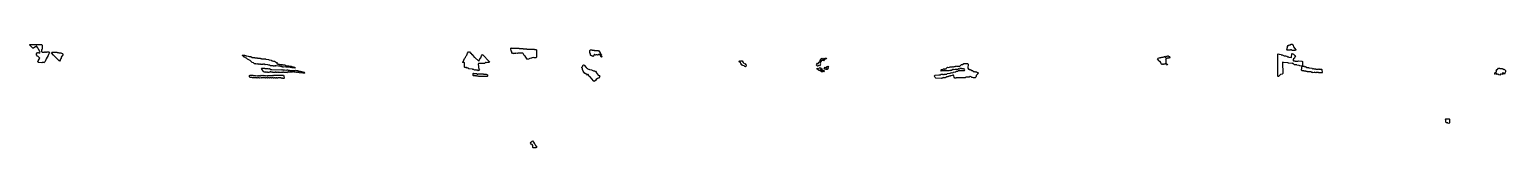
# Model space of a CAD drawing. Header units: millimetres. Extents: x 0 to 8117, y 0 to 570.
import ezdxf

# ---------------------------------------------------------------- set-up
doc = ezdxf.new("R2010")
doc.units = ezdxf.units.MM
doc.layers.add('Y', color=7, linetype='Continuous')

msp = doc.modelspace()

# ---------------------------------------------------------------- linework, layer by layer
at = {"layer": 'Y'}
for points in [[(48, 468.6), (45.1, 473.7), (48.5, 478), (49.6, 482.3), (56.3, 493.7), (48, 502.9), (43.5, 504.3), (38.3, 510.8), (38.3, 516.6), (43.5, 524.5), (45.8, 524.5), (46.9, 523.1), (51.4, 524.5), (52.6, 523.1), (55.9, 523.1), (58.6, 526.5), (57.5, 529.3), (48.5, 542.2), (45.1, 549.3), (37.8, 558.6), (35.7, 558.6), (33.4, 555.7), (31.2, 555.7), (28.9, 552.9), (22.1, 548.6), (17.6, 547.1), (0, 566.5), (1.8, 568.8), (67.2, 567.3), (70.1, 563.7), (70.1, 557.9), (69, 556.5), (69, 542.2), (66.7, 539.4), (66.7, 529.4), (69.5, 525.9), (81.8, 525.9), (82.9, 527.3), (86.4, 527.3), (87.5, 525.9), (94.2, 525.9), (95.3, 527.3), (107.8, 527.3), (110.7, 523.7), (103.9, 513.6), (102.8, 507.9), (91.5, 489.3), (85.8, 475.1), (79.6, 467.1), (78.4, 468.6), (69.5, 468.6), (68.3, 467.1), (48, 468.6)], [(6942.6, 535.7), (6938.5, 538.6), (6934.5, 538.6), (6933.1, 537.1), (6919.4, 537.1), (6916.6, 535.7), (6914.4, 537.9), (6914.4, 540.9), (6915.8, 542.3), (6915.8, 549.4), (6917.2, 550.9), (6917.2, 558), (6922, 563), (6927.6, 565.9), (6929, 564.5), (6937.1, 570.2), (6942.7, 570.2), (6948.9, 562.3), (6951.7, 555.2), (6964, 539.4), (6961.9, 535.7), (6955, 535.7), (6953.7, 534.3), (6942.6, 535.7)], [(162.3, 477.9), (150.5, 491.5), (146, 494.3), (138.1, 504.3), (132.5, 508.6), (121.7, 522.2), (124.6, 525.9), (151.7, 525.9), (152.9, 524.5), (157.3, 524.5), (160.7, 521.6), (172, 521.6), (173.1, 520.3), (174.2, 521.7), (175.4, 520.2), (181, 518.8), (183.9, 515.1), (182.8, 513.6), (182.8, 510.8), (174.9, 497.9), (173.7, 492.2), (169.2, 485.1), (169.2, 482.2), (165.2, 477.1), (162.3, 477.9)], [(1442, 441.4), (1435, 441.4), (1433.7, 442.9), (1425.3, 442.9), (1423.9, 444.3), (1421.2, 442.8), (1419.7, 444.3), (1410, 444.3), (1408.6, 445.7), (1396.1, 444.3), (1393.4, 445.7), (1390.6, 444.3), (1382.2, 448.6), (1379.4, 447.1), (1378, 448.6), (1371.1, 448.6), (1369.7, 450), (1368.4, 448.6), (1357.2, 450), (1355.8, 448.5), (1354.4, 450), (1351.7, 450), (1348.8, 448.6), (1346.1, 450), (1344.7, 448.6), (1340.5, 448.6), (1339.1, 450), (1332.1, 450), (1330.7, 451.4), (1323.8, 451.4), (1321, 454.3), (1315.4, 454.3), (1311.3, 457.1), (1297.4, 458.6), (1296, 457.1), (1290.4, 460), (1287.6, 458.6), (1286.2, 460), (1283.5, 460), (1282.1, 458.6), (1270.9, 458.6), (1269.5, 460), (1265.4, 460), (1262.6, 458.6), (1261.2, 460), (1254.2, 460), (1252.8, 461.4), (1245.9, 460), (1244.5, 461.4), (1237.5, 461.4), (1231.9, 467.2), (1225, 470), (1212.5, 480), (1198.6, 487.2), (1193, 492.9), (1187.4, 494.3), (1183.3, 498.6), (1180.5, 498.6), (1174.9, 504.3), (1168.6, 507.9), (1170.8, 510.2), (1173.6, 510.2), (1175, 508.8), (1182, 508.8), (1183.4, 507.3), (1190.3, 507.3), (1191.7, 505.9), (1202.8, 504.5), (1207, 501.6), (1216.7, 501.6), (1223.7, 497.3), (1237.6, 495.9), (1239, 494.5), (1246, 494.5), (1247.3, 493.1), (1248.7, 494.5), (1252.9, 494.5), (1254.3, 493.1), (1268.2, 493.1), (1269.6, 491.6), (1275.2, 491.6), (1276.6, 490.2), (1283.5, 490.2), (1284.9, 488.8), (1290.5, 490.2), (1291.9, 488.8), (1297.4, 488.8), (1298.8, 487.3), (1314.1, 485.9), (1318.3, 483.1), (1329.4, 481.6), (1332.2, 478.8), (1336.4, 478.8), (1341.9, 475.9), (1347.5, 475.9), (1353.1, 473), (1357.2, 468.8), (1360, 468.8), (1363.6, 465.1), (1360.8, 462.2), (1362.8, 460.2), (1365.6, 461.7), (1367, 460.2), (1373.9, 460.2), (1375.3, 458.8), (1382.3, 458.8), (1383.7, 457.3), (1390.6, 457.3), (1392, 455.9), (1404.5, 455.9), (1408.7, 453.1), (1425.4, 451.6), (1426.8, 450.2), (1436.5, 448.8), (1437.9, 447.4), (1440.7, 448.8), (1443.5, 445.9), (1450.4, 445.9), (1454.6, 443.1), (1458.8, 443.1), (1461, 440.8), (1458.8, 438.6), (1443.4, 440), (1442, 441.4)], [(2453.8, 427.1), (2452.4, 428.6), (2447, 427.1), (2442.9, 431.4), (2437.5, 431.4), (2436.2, 432.9), (2415.9, 434.3), (2407.9, 440), (2406.5, 438.5), (2403.7, 441.4), (2401.1, 441.4), (2399.7, 440), (2398.3, 441.4), (2394.3, 441.4), (2392.2, 443.6), (2392.2, 466.5), (2390.2, 468.6), (2383.5, 468.6), (2381.3, 470.8), (2384.1, 473.7), (2392.2, 490.9), (2397.6, 496.6), (2397.6, 499.4), (2400.3, 505.2), (2404.4, 509.4), (2408.4, 520.9), (2414.6, 527.3), (2418.7, 527.3), (2425.5, 520.2), (2426.8, 520.2), (2432.2, 513.1), (2433.6, 513.1), (2439.7, 506.6), (2444.4, 498.8), (2448.5, 497.3), (2470, 476), (2473.3, 479.4), (2478.7, 492.3), (2481.4, 495.2), (2485.5, 506.6), (2491.7, 513.1), (2530.3, 473.7), (2528.2, 470), (2518.7, 470), (2511.9, 467.1), (2510.5, 468.6), (2507.9, 468.6), (2501.1, 464.3), (2486.2, 464.3), (2484.9, 465.7), (2483.6, 464.3), (2476.8, 464.3), (2475.5, 462.9), (2468.7, 462.9), (2466.8, 460.8), (2468.1, 446.6), (2469.5, 445.1), (2469.5, 439.4), (2470.8, 438), (2470.8, 432.3), (2474.9, 428), (2472.8, 425.7), (2468.7, 425.7), (2467.3, 424.3), (2461.9, 427.1), (2453.8, 427.1)], [(2728.8, 497.9), (2726.1, 503.6), (2720.7, 507.9), (2715.3, 517.9), (2712, 521.4), (2709.3, 521.4), (2708, 520), (2701.1, 520), (2699.8, 521.4), (2697.2, 521.4), (2695.8, 520), (2685, 520), (2683.7, 518.6), (2674.2, 520), (2672.8, 518.6), (2662, 518.6), (2660.6, 517.1), (2659.2, 518.6), (2655.2, 518.6), (2651.7, 523.6), (2651.7, 529.3), (2649, 532.2), (2647.7, 546.5), (2646.3, 548), (2649.8, 550.2), (2651.2, 548.8), (2671.5, 548.8), (2672.8, 547.3), (2691.8, 547.3), (2693.1, 545.9), (2713.4, 545.9), (2714.7, 544.5), (2733.7, 544.5), (2735, 543.1), (2755.3, 543.1), (2756.7, 541.6), (2775.6, 541.6), (2776.9, 540.2), (2785, 540.2), (2787.1, 538), (2787.1, 497.9), (2785, 495.7), (2774.1, 495.7), (2772.8, 497.1), (2766.1, 494.3), (2762.1, 494.3), (2760.7, 492.9), (2751.2, 491.4), (2744.5, 487.1), (2738.3, 486.4), (2728.8, 497.9)], [(3140.5, 503.6), (3141.7, 506.5), (3136.3, 512.9), (3131.5, 512.9), (3125.3, 510), (3124.1, 511.4), (3120.5, 510), (3119.2, 511.4), (3115.6, 511.4), (3113.2, 510), (3109.5, 512.9), (3107.1, 512.9), (3098.5, 502.8), (3094.8, 505.7), (3091.2, 505.7), (3090, 507.1), (3087.5, 505.7), (3084.4, 509.4), (3084.4, 517.9), (3081.9, 520.8), (3081.9, 535.1), (3085.1, 538.8), (3093.7, 538.8), (3094.9, 537.3), (3105.9, 537.3), (3110.7, 533.1), (3113.1, 534.5), (3118, 534.5), (3119.2, 535.9), (3121.8, 535.9), (3123, 534.5), (3129.1, 534.5), (3138.3, 522.3), (3138.3, 519.4), (3145.6, 509.4), (3144.4, 508), (3149.3, 502.2), (3146.1, 498.5), (3140.5, 503.6)], [(4328.9, 460.9), (4333, 466), (4336.5, 461.7), (4339.2, 465.1), (4339.2, 469.4), (4347.3, 476.6), (4347.3, 479.4), (4357.2, 493.1), (4361.8, 488.8), (4365.2, 488.8), (4369.8, 493.1), (4374, 489.4), (4366.4, 478.5), (4365.2, 480), (4359.4, 480), (4357.2, 482.8), (4353.2, 477.9), (4353.2, 475.1), (4349.8, 470.8), (4347.5, 465.1), (4349.8, 460.8), (4348.6, 456.5), (4344.6, 451.4), (4338.8, 452.8), (4335.4, 448.6), (4332.4, 449.3), (4327.7, 455.1), (4328.9, 460.9)], [(4380.2, 494.5), (4383.2, 490.8), (4380.2, 487.1), (4376, 490.8), (4380.2, 494.5)], [(6221.6, 469.3), (6216.8, 474.3), (6212.5, 474.3), (6209.7, 477.9), (6209.7, 480.8), (6203.2, 489.4), (6206, 493.1), (6213.5, 494.5), (6214.6, 496), (6216.8, 494.5), (6217.8, 495.9), (6222.2, 495.9), (6227.5, 498.8), (6231.8, 498.8), (6232.9, 500.2), (6237.2, 498.8), (6241.5, 501.6), (6243.8, 501.6), (6246.9, 497.4), (6252.3, 504.6), (6253.4, 503.1), (6255.5, 503.1), (6259.8, 505.9), (6262, 505.9), (6266.4, 503), (6271.3, 496.5), (6268.5, 492.9), (6256.7, 492.9), (6253.4, 488.5), (6249.1, 492.8), (6246.5, 489.4), (6248.6, 486.6), (6248.6, 465.1), (6244.8, 460), (6236.2, 460), (6235.2, 458.6), (6230.7, 458.6), (6229.7, 460), (6227.6, 460), (6226.5, 458.5), (6222.6, 462.2), (6221.6, 469.3)], [(6866.5, 392.1), (6865.1, 393.6), (6865.1, 515.1), (6867.2, 517.4), (6872.8, 514.5), (6882.4, 513.1), (6883.7, 511.6), (6889.2, 511.6), (6900.2, 505.9), (6907, 505.9), (6912.5, 503.1), (6915.3, 503.1), (6918, 500.2), (6923.5, 500.2), (6924.9, 498.8), (6938.5, 495.9), (6940.5, 498), (6941.9, 516.6), (6944, 518.8), (6950.9, 514.5), (6957.8, 507.3), (6960.5, 507.3), (6962.7, 505.1), (6958.5, 500.8), (6955.8, 493.6), (6951.7, 489.3), (6948.9, 483.7), (6948.9, 480.9), (6950.9, 478.8), (6957.8, 478.8), (6959.2, 477.3), (6964.6, 477.3), (6966, 475.9), (6974.2, 475.9), (6978.3, 478.8), (6997.5, 477.3), (6999.7, 475.1), (6999.7, 450.9), (7001.7, 448.8), (7005.8, 448.8), (7007.1, 447.4), (7008.4, 448.8), (7011.2, 448.8), (7014, 445.9), (7016.7, 447.4), (7024.9, 441.6), (7034.6, 441.6), (7035.9, 440.2), (7051, 438.8), (7055.1, 434.5), (7060.6, 435.9), (7062, 434.5), (7071.6, 434.5), (7074.3, 431.7), (7077, 433.1), (7087.9, 433.1), (7089.3, 434.5), (7092.1, 433.1), (7104.5, 433.1), (7106.6, 430.9), (7106.6, 425.1), (7109.3, 418), (7109.3, 413.6), (7107.2, 411.4), (7105.8, 412.9), (7089.3, 412.9), (7087.9, 414.3), (7075.7, 414.3), (7072.9, 412.8), (7066.1, 415.7), (7064.7, 414.3), (7057.8, 412.8), (7056.4, 414.3), (7050.9, 414.3), (7046.8, 417.1), (7041.3, 417.1), (7040, 418.6), (7027.6, 418.6), (7026.2, 420), (7020.8, 420), (7019.4, 421.4), (7009.8, 421.4), (7007.1, 424.3), (6998.8, 424.3), (6995.3, 427.9), (6995.3, 432.3), (6996.7, 433.7), (6996.7, 445.1), (6998, 446.5), (6996.1, 448.6), (6986.5, 450), (6982.4, 452.9), (6970, 454.3), (6968.7, 455.7), (6961.8, 455.7), (6959.1, 457.1), (6956.4, 455.7), (6950.1, 460.8), (6948.1, 464.3), (6944, 464.3), (6942.6, 465.7), (6923.4, 464.3), (6920.7, 467.1), (6896, 468.6), (6891.9, 471.4), (6890, 469.3), (6891.3, 407.9), (6889.2, 405.7), (6879.6, 402.9), (6872.1, 396.5), (6870.1, 392.9), (6866.5, 392.1)], [(1485.1, 412.9), (1483.7, 414.3), (1475.4, 414.3), (1474, 415.7), (1468.4, 414.3), (1467, 415.7), (1458.7, 415.7), (1457.3, 417.1), (1454.6, 417.1), (1453.2, 415.7), (1446.2, 417.1), (1444.9, 415.7), (1436.5, 415.7), (1433.7, 417.1), (1432.3, 415.7), (1428.1, 415.7), (1426.7, 417.1), (1424, 417.1), (1422.6, 415.7), (1418.4, 415.7), (1415.6, 412.8), (1414.2, 414.3), (1397.5, 414.3), (1396.1, 415.7), (1393.4, 415.7), (1392, 414.3), (1380.8, 414.3), (1378.1, 415.7), (1376.7, 414.3), (1369.7, 414.3), (1366.9, 415.7), (1364.1, 414.3), (1362.7, 415.7), (1360, 415.7), (1358.6, 414.3), (1355.8, 414.3), (1354.4, 415.7), (1351.7, 415.7), (1350.3, 414.3), (1337.7, 414.3), (1336.3, 415.7), (1327.9, 415.7), (1326.5, 417.1), (1323.9, 417.1), (1321, 414.3), (1318.3, 415.7), (1316.9, 414.3), (1309.9, 414.3), (1308.5, 415.7), (1303, 415.7), (1301.6, 414.2), (1300.1, 415.7), (1290.4, 415.7), (1285.5, 420.8), (1275.7, 436.5), (1277.9, 438.8), (1283.5, 438.8), (1284.9, 437.3), (1293.2, 437.3), (1294.6, 435.9), (1311.3, 435.9), (1312.7, 434.5), (1319.7, 435.9), (1326.6, 431.6), (1330.8, 431.6), (1332.2, 430.2), (1387.8, 428.8), (1389.2, 430.2), (1390.6, 428.8), (1397.6, 428.8), (1398.9, 427.4), (1401.7, 428.8), (1415.6, 427.3), (1417, 428.8), (1421.2, 428.8), (1424, 425.9), (1429.6, 427.4), (1432.3, 424.5), (1440.7, 424.5), (1442.1, 423.1), (1446.2, 425.9), (1447.6, 424.5), (1453.2, 425.9), (1454.6, 424.5), (1458.7, 424.5), (1462.9, 427.4), (1468.5, 424.5), (1476.9, 424.5), (1479.6, 421.6), (1488, 421.6), (1489.4, 420.2), (1494.9, 420.2), (1500.5, 417.3), (1503.3, 417.3), (1504.7, 415.9), (1510.2, 415.9), (1513.8, 412.2), (1511.6, 410), (1508.8, 411.4), (1502.5, 410.7), (1485.1, 412.9)], [(2467.3, 394.3), (2459.2, 394.3), (2457.8, 395.7), (2455.2, 395.7), (2453.8, 394.2), (2452.4, 395.7), (2441.6, 395.7), (2439.5, 397.9), (2439.5, 408), (2441.6, 410.2), (2443, 408.8), (2448.4, 408.8), (2449.8, 407.4), (2452.4, 408.8), (2457.9, 408.8), (2463.3, 405.9), (2465.9, 405.9), (2467.3, 407.3), (2494.4, 407.3), (2497.1, 404.5), (2501.1, 404.5), (2502.4, 405.9), (2512, 405.9), (2518.1, 402.3), (2518.1, 393.6), (2516, 391.4), (2507.8, 391.4), (2506.5, 392.9), (2495.8, 392.9), (2494.4, 391.4), (2470.7, 392.1), (2467.3, 394.3)], [(3101.5, 369.3), (3083.8, 390), (3078.9, 391.4), (3074.6, 396.5), (3074.6, 400.8), (3071.7, 404.2), (3068, 399.9), (3064.3, 404.3), (3061.9, 404.3), (3057, 408.6), (3054.5, 408.6), (3044.1, 422.2), (3042.9, 426.5), (3040.5, 429.4), (3040.5, 437.9), (3038, 440.8), (3038, 443.7), (3042.9, 449.4), (3042.9, 452.3), (3046, 455.9), (3049.8, 454.5), (3060.7, 441.6), (3062, 441.6), (3066.8, 435.9), (3069.3, 435.9), (3074.1, 430.3), (3076.6, 433.1), (3079, 430.2), (3090, 428.8), (3102.2, 423.1), (3108.3, 423.1), (3109.6, 421.6), (3112, 421.6), (3116.3, 416.6), (3116.3, 413.7), (3127.9, 400.2), (3132.8, 397.3), (3137.1, 392.2), (3129.1, 382.9), (3124.2, 381.4), (3116.9, 375.7), (3112, 370), (3104.6, 364.2), (3101.5, 369.3)], [(3933.1, 447.2), (3930.4, 450), (3921, 452.9), (3917, 458.6), (3915.7, 458.6), (3911, 463.6), (3909.6, 467.9), (3901.5, 475.1), (3905, 478.8), (3906.4, 477.3), (3910.3, 477.3), (3911.7, 478.8), (3918.5, 478.8), (3924.5, 469.4), (3931.8, 461.7), (3934.5, 463.1), (3940.6, 455.1), (3939.3, 447.9), (3937.2, 445.7), (3933.1, 447.2)], [(4333, 429.9), (4328.9, 435.1), (4331.9, 438.8), (4336, 433.7), (4333, 429.9)], [(4350.2, 430), (4349.2, 430), (4343.4, 422.8), (4339.2, 427.9), (4340.4, 430.8), (4339.2, 433.7), (4345.7, 441.7), (4349.2, 438.8), (4354.9, 438.8), (4357.9, 435.1), (4353.3, 429.4), (4356.1, 425.9), (4358.3, 425.9), (4363, 428.8), (4365.3, 425.9), (4368.7, 425.9), (4371.7, 422.2), (4368.7, 418.6), (4364.1, 420), (4360.6, 417.1), (4359.5, 418.5), (4358.4, 417.1), (4353.7, 418.6), (4350.7, 422.2), (4353, 426.5), (4350.2, 430)], [(4385.9, 447.4), (4387.1, 446), (4389.4, 448.8), (4393.5, 443.7), (4392.4, 442.2), (4392.4, 439.4), (4387.1, 431.4), (4382.4, 431.4), (4381.3, 432.8), (4376.7, 430), (4370.3, 435.1), (4375.6, 443.1), (4380.2, 438.8), (4385.9, 447.4)], [(4983.7, 382.9), (4980.7, 386.5), (4977.1, 393.6), (4977.1, 396.6), (4980.2, 400.2), (5000.5, 401.6), (5001.7, 400.3), (5002.8, 401.6), (5010, 401.6), (5012.3, 404.5), (5014.7, 404.5), (5016, 406), (5017.2, 404.5), (5022, 404.5), (5023.1, 403.1), (5025.5, 404.5), (5026.7, 403.1), (5029, 403.1), (5030.2, 404.5), (5035, 404.5), (5036.2, 405.9), (5044.5, 405.9), (5046.9, 408.8), (5062.4, 410.2), (5067.2, 413.1), (5068.4, 411.7), (5073.2, 414.5), (5077.9, 413.1), (5081.5, 415.9), (5092.2, 417.3), (5097, 421.6), (5105.3, 421.6), (5108.9, 424.5), (5112.5, 424.5), (5113.7, 425.9), (5122, 424.5), (5123.2, 425.9), (5141.1, 425.9), (5144, 429.4), (5141.1, 432.9), (5137.5, 432.9), (5136.3, 434.3), (5126.8, 434.3), (5125.6, 435.7), (5118.4, 435.7), (5117.3, 437.1), (5113.7, 432.8), (5111.3, 434.3), (5105.4, 430), (5091.1, 431.4), (5089.9, 430), (5081.5, 428.6), (5080.3, 430), (5078, 430), (5070.8, 425.7), (5062.5, 425.7), (5060.1, 424.3), (5057.7, 425.7), (5052.9, 422.9), (5046.9, 422.9), (5044.5, 425.7), (5042.2, 425.7), (5041, 424.3), (5024.4, 424.3), (5023.2, 422.9), (5017.2, 422.9), (5016, 421.4), (5011.7, 426.5), (5015.9, 431.6), (5021.9, 431.6), (5024.3, 434.5), (5030.3, 434.5), (5031.5, 433.1), (5033.8, 433.1), (5035, 434.5), (5039.8, 434.5), (5048.1, 443.1), (5055.3, 441.6), (5062.4, 445.9), (5073.1, 445.9), (5074.4, 447.4), (5078, 444.5), (5080.3, 444.5), (5085.1, 447.3), (5091, 447.3), (5092.2, 448.8), (5094.7, 448.8), (5095.8, 447.4), (5097, 448.8), (5111.4, 448.8), (5112.6, 447.3), (5114.9, 447.3), (5125.6, 458.8), (5128, 457.4), (5129.2, 458.8), (5130.4, 457.4), (5138.7, 463.1), (5157.9, 463.1), (5160.9, 459.4), (5159.7, 438), (5163.8, 433.1), (5167.4, 433.1), (5173.3, 428.8), (5174.5, 430.2), (5181.7, 424.5), (5185.3, 424.5), (5194.8, 418.8), (5200.8, 420.2), (5202, 418.8), (5206.7, 418.8), (5212.7, 414.5), (5215.1, 414.5), (5218.1, 410.8), (5206.2, 397.9), (5206.2, 393.6), (5203.8, 389.3), (5200.8, 385.7), (5198.4, 385.7), (5197.2, 384.3), (5191.2, 384.3), (5186.4, 387.1), (5182.8, 387.1), (5178, 390), (5172.1, 391.4), (5167.4, 388.6), (5149.5, 388.6), (5144.7, 384.2), (5143.5, 385.7), (5142.3, 384.2), (5141.1, 385.7), (5119.7, 385.7), (5118.5, 384.3), (5095.9, 384.3), (5094.7, 382.9), (5088.6, 382.9), (5084.4, 387.9), (5083.2, 396.5), (5080.3, 400), (5078, 400), (5073.2, 397.1), (5064.9, 395.7), (5063.7, 394.3), (5056.5, 394.3), (5054.2, 391.4), (5051.8, 391.4), (5050.6, 390), (5043.4, 390), (5039.8, 387.1), (5036.3, 387.1), (5035.1, 385.7), (5029.1, 385.7), (5026.7, 387.1), (5025.6, 385.7), (5023.2, 385.7), (5020.8, 382.9), (5017.2, 382.9), (5016, 381.4), (4983.7, 382.9)], [(6255.5, 461.7), (6258.4, 458), (6255.5, 454.2), (6252.7, 458), (6255.5, 461.7)], [(8080.3, 400.7), (8075.2, 407.1), (8071.4, 402.8), (8067.6, 408.6), (8063.9, 407.2), (8061, 402.8), (8057.5, 407.9), (8057.5, 410.8), (8059.9, 414.5), (8064.7, 415.9), (8068, 420.8), (8067, 422.2), (8068, 423.7), (8066.1, 426.5), (8068.5, 430.2), (8072.3, 430.2), (8078, 437.3), (8082.8, 437.3), (8086.5, 434.5), (8087.5, 435.9), (8099, 435.9), (8099.9, 434.5), (8102.7, 434.5), (8106.5, 430.2), (8109.3, 433.1), (8112.2, 428.8), (8114.1, 428.8), (8116.5, 425.1), (8116.5, 417.9), (8115.6, 415.1), (8109.3, 405.7), (8101.8, 414.2), (8099.5, 410.8), (8100.4, 407.9), (8096.1, 402.8), (8093.2, 405.7), (8090.4, 404.3), (8088.5, 405.7), (8084.7, 400), (8080.3, 400.7)], [(1365.6, 384.3), (1364.2, 382.9), (1361.3, 382.9), (1359.9, 384.3), (1357.2, 384.3), (1355.8, 382.9), (1351.6, 382.9), (1350.2, 384.3), (1346.1, 384.3), (1344.7, 382.9), (1340.5, 382.9), (1339.1, 384.3), (1332.2, 384.3), (1330.8, 382.8), (1329.3, 384.3), (1321.1, 384.3), (1319.6, 382.8), (1318.2, 384.3), (1309.9, 384.3), (1308.5, 382.8), (1307.1, 384.3), (1300.2, 384.3), (1297.4, 382.8), (1295.9, 384.3), (1284.8, 384.3), (1283.5, 385.7), (1282.1, 384.3), (1276.6, 384.3), (1275.1, 382.8), (1273.7, 384.3), (1264, 382.9), (1262.6, 384.3), (1252.9, 384.3), (1251.5, 382.8), (1250, 384.3), (1238.9, 384.3), (1237.5, 385.7), (1226.4, 385.7), (1225, 387.1), (1213.9, 387.1), (1210.3, 390.8), (1210.3, 398), (1212.5, 400.2), (1218.1, 400.2), (1219.5, 398.8), (1229.3, 398.8), (1230.7, 397.3), (1241.8, 397.3), (1243.2, 395.9), (1252.9, 397.4), (1254.3, 395.9), (1259.8, 395.9), (1261.2, 397.3), (1264, 397.3), (1265.4, 395.9), (1269.5, 395.9), (1273.7, 398.8), (1275.2, 397.3), (1282, 397.3), (1283.5, 398.8), (1284.9, 397.3), (1296, 397.3), (1297.4, 395.9), (1305.8, 397.4), (1307.2, 395.9), (1311.2, 395.9), (1312.6, 397.3), (1315.5, 397.3), (1316.9, 396), (1318.2, 397.3), (1333.5, 397.3), (1334.9, 398.8), (1336.4, 397.3), (1341.8, 397.3), (1343.2, 398.8), (1354.5, 398.8), (1355.8, 397.4), (1357.1, 398.8), (1368.3, 398.8), (1369.7, 400.2), (1372.5, 398.8), (1385, 398.8), (1386.4, 400.2), (1389.2, 400.2), (1390.6, 398.8), (1396.2, 398.8), (1398.3, 396.6), (1398.3, 392.3), (1401.1, 389.4), (1401.1, 386.6), (1402.6, 385.1), (1397.6, 381.4), (1393.3, 381.4), (1391.9, 382.9), (1386.4, 382.9), (1385, 381.4), (1380.8, 384.3), (1365.6, 384.3)], [(7800.1, 135.7), (7798.8, 137.1), (7791.8, 137.1), (7788.3, 140.8), (7788.3, 152.2), (7785.5, 156.5), (7787.7, 160.2), (7807.2, 160.2), (7809.3, 158), (7809.3, 137.9), (7805.8, 134.3), (7800.1, 135.7)], [(2768, 2.2), (2768, 13.6), (2763.3, 18.6), (2760.6, 18.6), (2754.5, 25.1), (2758.6, 32.3), (2766.1, 38.8), (2772.2, 30.9), (2776.3, 22.3), (2780.4, 18), (2781.7, 13.7), (2787.1, 9.4), (2787.1, 2.2), (2785, 0), (2769.4, 0.7), (2768, 2.2)]]:
    msp.add_lwpolyline(points, close=True, dxfattribs=at)

doc.saveas('drawing.dxf')
